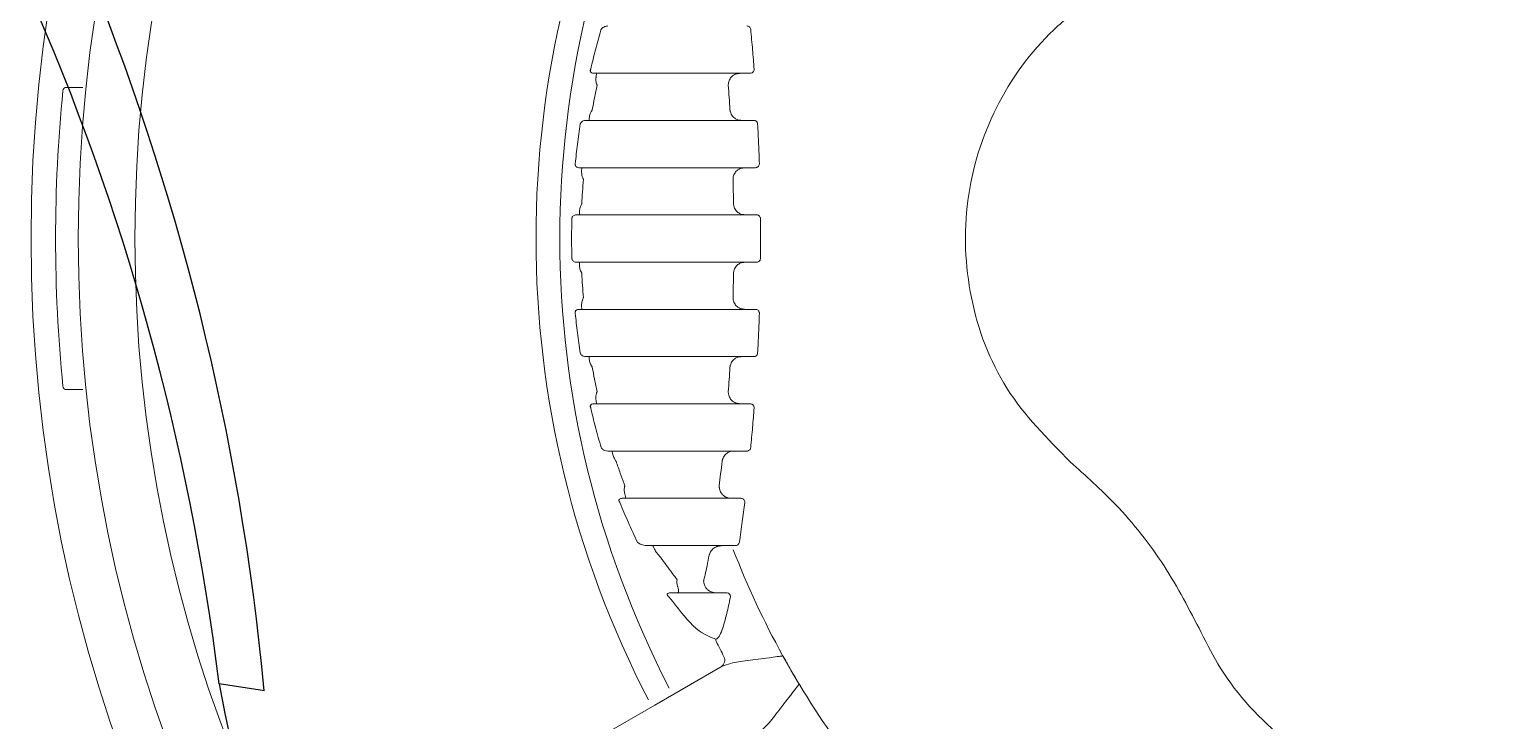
# Model space of a CAD drawing. Extents: x 1075 to 1144, y 510 to 635.
# Drawn here: x 1109.454 to 1111.396, y 579.728 to 580.643 of the extents above; entities that cross this region are included whole.
import ezdxf

# ---------------------------------------------------------------- set-up
doc = ezdxf.new("R2010")
doc.units = 0
doc.header["$MEASUREMENT"] = 0
doc.layers.add('1', color=4, linetype='Continuous')

# ---------------------------------------------------------------- blocks, each defined once
blk = doc.blocks.new('FROG')
at = {"layer": '1', "color": 3, "lineweight": 5}
for p, q in [((-1.0565, 0.2187), (-1.0428, 0.2187)), ((-1.9478, 0.2), (-1.9266, 0.2)), ((-1.9266, -0.2), (-1.9478, -0.2)), ((-0.9991, -0.5537), (-0.9891, -0.571)), ((-1.1692, -0.6173), (-1.0802, -0.5659)), ((-0.9891, -0.571), (-0.9791, -0.5883)), ((-1.2528, -0.6656), (-1.1692, -0.6173))]:
    blk.add_line(p, q, dxfattribs=at)
at = {"layer": '1', "color": 3, "lineweight": 5, "flags": 128}
for points in [[(-1.2462, 0.2187), (-1.2056, 0.2187), (-1.1691, 0.2187), (-1.1372, 0.2187), (-1.1102, 0.2187), (-1.0884, 0.2187), (-1.0721, 0.2187), (-1.0614, 0.2187), (-1.0565, 0.2187)], [(-1.0543, 0.1562), (-1.0593, 0.1562), (-1.0704, 0.1562), (-1.0877, 0.1562), (-1.1109, 0.1562), (-1.1397, 0.1562), (-1.1738, 0.1562), (-1.2128, 0.1562), (-1.2562, 0.1562)], [(-1.0381, 0.1562), (-1.0401, 0.1562), (-1.0422, 0.1562), (-1.0442, 0.1562), (-1.0462, 0.1562), (-1.0483, 0.1562), (-1.0503, 0.1562), (-1.0523, 0.1562), (-1.0543, 0.1562)], [(-1.2658, 0.0937), (-1.2193, 0.0937), (-1.1775, 0.0937), (-1.1409, 0.0937), (-1.1101, 0.0937), (-1.0853, 0.0937), (-1.0669, 0.0937), (-1.0552, 0.0937), (-1.0504, 0.0937)], [(-1.0504, 0.0937), (-1.0485, 0.0937), (-1.0467, 0.0937), (-1.0449, 0.0937), (-1.0431, 0.0937), (-1.0413, 0.0937), (-1.0395, 0.0937), (-1.0377, 0.0937), (-1.0359, 0.0937)], [(-1.0496, 0.0312), (-1.0545, 0.0312), (-1.0664, 0.0312), (-1.085, 0.0312), (-1.1102, 0.0312), (-1.1417, 0.0312), (-1.179, 0.0312), (-1.2216, 0.0312), (-1.269, 0.0312)], [(-1.0343, 0.0312), (-1.0362, 0.0312), (-1.0382, 0.0312), (-1.0401, 0.0312), (-1.042, 0.0312), (-1.0439, 0.0312), (-1.0458, 0.0312), (-1.0477, 0.0312), (-1.0496, 0.0312)], [(-1.269, -0.0313), (-1.2216, -0.0313), (-1.179, -0.0313), (-1.1417, -0.0313), (-1.1102, -0.0313), (-1.085, -0.0313), (-1.0664, -0.0313), (-1.0545, -0.0313), (-1.0496, -0.0313)], [(-1.0496, -0.0313), (-1.0477, -0.0313), (-1.0458, -0.0313), (-1.0439, -0.0313), (-1.042, -0.0313), (-1.0401, -0.0313), (-1.0382, -0.0313), (-1.0362, -0.0313), (-1.0343, -0.0313)], [(-1.0504, -0.0938), (-1.0552, -0.0938), (-1.0669, -0.0938), (-1.0853, -0.0938), (-1.1101, -0.0938), (-1.1409, -0.0938), (-1.1775, -0.0938), (-1.2193, -0.0938), (-1.2658, -0.0938)], [(-1.0359, -0.0938), (-1.0377, -0.0938), (-1.0395, -0.0938), (-1.0413, -0.0938), (-1.0431, -0.0938), (-1.0449, -0.0938), (-1.0467, -0.0938), (-1.0485, -0.0938), (-1.0504, -0.0938)], [(-1.2562, -0.1563), (-1.2128, -0.1563), (-1.1738, -0.1563), (-1.1397, -0.1563), (-1.1109, -0.1563), (-1.0877, -0.1563), (-1.0704, -0.1563), (-1.0593, -0.1563), (-1.0543, -0.1563)], [(-1.0543, -0.1563), (-1.0523, -0.1563), (-1.0503, -0.1563), (-1.0483, -0.1563), (-1.0462, -0.1563), (-1.0442, -0.1563), (-1.0422, -0.1563), (-1.0401, -0.1563), (-1.0381, -0.1563)], [(-1.0565, -0.2188), (-1.0614, -0.2188), (-1.0721, -0.2188), (-1.0884, -0.2188), (-1.1102, -0.2188), (-1.1372, -0.2188), (-1.1691, -0.2188), (-1.2056, -0.2188), (-1.2462, -0.2188)], [(-1.0428, -0.2188), (-1.0445, -0.2188), (-1.0462, -0.2188), (-1.0479, -0.2188), (-1.0496, -0.2188), (-1.0513, -0.2188), (-1.0531, -0.2188), (-1.0548, -0.2188), (-1.0565, -0.2188)], [(-1.2258, -0.2813), (-1.1917, -0.2813), (-1.161, -0.2813), (-1.1342, -0.2813), (-1.1115, -0.2813), (-1.093, -0.2813), (-1.0789, -0.2813), (-1.0694, -0.2813), (-1.0646, -0.2813)], [(-1.0646, -0.2813), (-1.0624, -0.2813), (-1.0603, -0.2813), (-1.0581, -0.2813), (-1.056, -0.2813), (-1.0538, -0.2813), (-1.0517, -0.2813), (-1.0495, -0.2813), (-1.0474, -0.2813)], [(-1.0683, -0.3438), (-1.073, -0.3438), (-1.0815, -0.3438), (-1.0938, -0.3438), (-1.1098, -0.3438), (-1.1293, -0.3438), (-1.1523, -0.3438), (-1.1785, -0.3438), (-1.2077, -0.3438)], [(-1.0553, -0.3438), (-1.0569, -0.3438), (-1.0585, -0.3438), (-1.0602, -0.3438), (-1.0618, -0.3438), (-1.0634, -0.3438), (-1.0651, -0.3438), (-1.0667, -0.3438), (-1.0683, -0.3438)], [(-1.1721, -0.4063), (-1.1537, -0.4063), (-1.1372, -0.4063), (-1.1226, -0.4063), (-1.1101, -0.4063), (-1.0996, -0.4063), (-1.0912, -0.4063), (-1.085, -0.4063), (-1.081, -0.4063)], [(-1.0639, -0.4063), (-1.0637, -0.4063), (-1.0636, -0.4063), (-1.0634, -0.4063), (-1.0632, -0.4063), (-1.063, -0.4063), (-1.0628, -0.4063), (-1.0627, -0.4063), (-1.0625, -0.4063)], [(-1.088, -0.4688), (-1.0912, -0.4688), (-1.0953, -0.4688), (-1.1004, -0.4688), (-1.1063, -0.4688), (-1.1131, -0.4688), (-1.1208, -0.4688), (-1.1294, -0.4688), (-1.1387, -0.4688)]]:
    blk.add_lwpolyline(points, dxfattribs=at)
at = {"layer": '1', "linetype": 'Continuous', "lineweight": 15}
for radius in [1.995, 1.9325, 1.8575]:
    blk.add_circle((0, 0), radius, dxfattribs=at)
at = {"layer": '1', "color": 3, "lineweight": 5}
for centre, radius, start, end in [((0, 0), 1.3265, 152.5926, 207.4074), ((0, 0), 1.2949, 152.6358, 207.3642), ((0, 0), 1.9625, 174.2829, 185.7171), ((-1.9478, 0.195), 0.005, 90, 174.2829), ((-1.9478, -0.195), 0.005, 185.7171, 270), ((0, 0), 1.1421, 201.1339, 208.8898), ((-1.0833, -0.531), 0.00511, 169.9887, 204.9633), ((0, 0), 1.2115, 206.1074, 207.1841), ((-1.0865, -0.5581), 0.0099, 300.5131, 27.808), ((0, 0), 1.1421, 208.8898, 210), ((0, 0), 1.1421, 210, 211.1102), ((0, 0), 1.1421, 211.1102, 218.8661)]:
    blk.add_arc(centre, radius, start, end, dxfattribs=at)
for points, knots in [([(-0.619, -0.2958), (-0.6495, -0.265), (-0.7105, -0.2035), (-0.7569, -0.0794), (-0.7621, 0.0512), (-0.7233, 0.1761), (-0.666, 0.2549), (-0.6264, 0.2894), (-0.619, 0.2958)], [0, 0, 0, 0, 0.1916878, 0.3833997, 0.5745646, 0.7653715, 0.956385, 1, 1, 1, 1]), ([(-1.2403, 0.2767), (-1.2404, 0.2763), (-1.243, 0.2674), (-1.2479, 0.25), (-1.252, 0.2326), (-1.2541, 0.2241)], [0, 0, 0, 0, 0.023441, 0.520828, 1, 1, 1, 1]), ([(-1.2403, 0.2767), (-1.2399, 0.2772), (-1.2387, 0.2787), (-1.2364, 0.2801), (-1.2339, 0.2811), (-1.2321, 0.2812), (-1.2315, 0.2812)], [0, 0, 0, 0, 0.1447437, 0.3782428, 0.7616853, 1, 1, 1, 1]), ([(-1.0423, 0.2767), (-1.0423, 0.2768), (-1.0423, 0.2775), (-1.0428, 0.2788), (-1.044, 0.2801), (-1.0456, 0.2811), (-1.0468, 0.2812), (-1.0474, 0.2812)], [0, 0, 0, 0, 0.0400664, 0.2597841, 0.4984827, 0.7478881, 1, 1, 1, 1]), ([(-1.0377, 0.2241), (-1.0384, 0.2327), (-1.0398, 0.2502), (-1.0414, 0.2677), (-1.0423, 0.2767)], [0, 0, 0, 0, 0.485827, 1, 1, 1, 1]), ([(-1.2503, 0.2187), (-1.2512, 0.2188), (-1.2525, 0.2189), (-1.2539, 0.22), (-1.2544, 0.2209), (-1.2546, 0.2217), (-1.2546, 0.2223), (-1.2545, 0.2229), (-1.2543, 0.2235), (-1.2542, 0.2239), (-1.2541, 0.2241)], [0, 0, 0, 0, 0.4187617, 0.6152643, 0.7533616, 0.8189054, 0.8477045, 0.9059224, 0.9367842, 1, 1, 1, 1]), ([(-1.2462, 0.2187), (-1.2462, 0.2185), (-1.2463, 0.2183), (-1.2466, 0.2164), (-1.2468, 0.2148), (-1.2471, 0.213), (-1.2471, 0.2126)], [0, 0, 0, 0, 0.451807, 0.56957, 0.892087, 1, 1, 1, 1]), ([(-1.0719, 0.2027), (-1.0719, 0.2028), (-1.0719, 0.2029), (-1.0719, 0.2033), (-1.0719, 0.2041), (-1.0718, 0.205), (-1.0714, 0.2075), (-1.0701, 0.2111), (-1.0666, 0.2154), (-1.0636, 0.2169), (-1.0621, 0.2177)], [0, 0, 0, 0, 0.007446, 0.024858, 0.06048, 0.148946, 0.169659, 0.495163, 0.766714, 1, 1, 1, 1]), ([(-1.0428, 0.2187), (-1.0422, 0.2188), (-1.041, 0.2189), (-1.0396, 0.2198), (-1.0384, 0.221), (-1.0377, 0.2225), (-1.0377, 0.2236), (-1.0377, 0.2241)], [0, 0, 0, 0, 0.232134, 0.436961, 0.628874, 0.814865, 1, 1, 1, 1]), ([(-1.2456, 0.2027), (-1.2468, 0.1972), (-1.249, 0.1865), (-1.251, 0.1756), (-1.252, 0.1704)], [0, 0, 0, 0, 0.5177675, 1, 1, 1, 1]), ([(-1.2471, 0.2126), (-1.2472, 0.2109), (-1.2473, 0.2084), (-1.2465, 0.2053), (-1.246, 0.2038), (-1.2458, 0.2032), (-1.2457, 0.2029), (-1.2457, 0.2028), (-1.2456, 0.2027)], [0, 0, 0, 0, 0.5304209, 0.8027698, 0.9144248, 0.9626555, 0.9861068, 1, 1, 1, 1]), ([(-1.0697, 0.1704), (-1.0701, 0.1758), (-1.0708, 0.1866), (-1.0715, 0.1974), (-1.0719, 0.2027)], [0, 0, 0, 0, 0.506006, 1, 1, 1, 1]), ([(-1.2679, 0.1515), (-1.2678, 0.1519), (-1.2676, 0.1524), (-1.2669, 0.1534), (-1.2658, 0.1546), (-1.2636, 0.1559), (-1.2619, 0.1561), (-1.2609, 0.1562)], [0, 0, 0, 0, 0.0895922, 0.1233174, 0.2998941, 0.5805984, 1, 1, 1, 1]), ([(-1.2558, 0.1609), (-1.256, 0.1594), (-1.2562, 0.1567), (-1.2562, 0.1564), (-1.2562, 0.1562)], [0, 0, 0, 0, 0.5683904, 1, 1, 1, 1]), ([(-1.252, 0.1704), (-1.252, 0.1703), (-1.2521, 0.1702), (-1.2524, 0.1697), (-1.2531, 0.1685), (-1.2548, 0.1653), (-1.2554, 0.1627), (-1.2558, 0.1609)], [0, 0, 0, 0, 0.011521, 0.052687, 0.136863, 0.36761, 1, 1, 1, 1]), ([(-1.0581, 0.1567), (-1.0596, 0.1573), (-1.0628, 0.1584), (-1.0669, 0.1622), (-1.0687, 0.1657), (-1.0694, 0.1683), (-1.0696, 0.1691), (-1.0697, 0.1699), (-1.0697, 0.1702), (-1.0697, 0.1703), (-1.0697, 0.1704)], [0, 0, 0, 0, 0.224645, 0.495094, 0.835876, 0.860745, 0.944888, 0.977938, 0.992808, 1, 1, 1, 1]), ([(-1.0331, 0.1515), (-1.0331, 0.1517), (-1.0331, 0.1525), (-1.0337, 0.1538), (-1.0348, 0.1552), (-1.0364, 0.1561), (-1.0375, 0.1562), (-1.0381, 0.1562)], [0, 0, 0, 0, 0.073773, 0.28687, 0.516161, 0.756326, 1, 1, 1, 1]), ([(-1.2679, 0.1515), (-1.2692, 0.1426), (-1.2718, 0.1252), (-1.2736, 0.1075), (-1.2745, 0.0989)], [0, 0, 0, 0, 0.510622, 1, 1, 1, 1]), ([(-1.0308, 0.0989), (-1.0311, 0.1076), (-1.0318, 0.1251), (-1.0326, 0.1426), (-1.0331, 0.1515)], [0, 0, 0, 0, 0.492917, 1, 1, 1, 1]), ([(-1.2698, 0.0937), (-1.2707, 0.0938), (-1.272, 0.094), (-1.2735, 0.095), (-1.2742, 0.0961), (-1.2745, 0.097), (-1.2746, 0.0976), (-1.2746, 0.0982), (-1.2745, 0.0987), (-1.2745, 0.0989), (-1.2745, 0.0989)], [0, 0, 0, 0, 0.394975, 0.626742, 0.783149, 0.854406, 0.892434, 0.952556, 0.993547, 1, 1, 1, 1]), ([(-1.0359, 0.0937), (-1.0354, 0.0938), (-1.0343, 0.0939), (-1.0329, 0.0946), (-1.0317, 0.0958), (-1.0309, 0.0973), (-1.0309, 0.0984), (-1.0308, 0.0989)], [0, 0, 0, 0, 0.200279, 0.4148, 0.61609, 0.809394, 1, 1, 1, 1]), ([(-1.2658, 0.0937), (-1.2658, 0.0935), (-1.2658, 0.0933), (-1.266, 0.0914), (-1.2661, 0.0897), (-1.2662, 0.0884)], [0, 0, 0, 0, 0.493978, 0.577794, 1, 1, 1, 1]), ([(-1.2662, 0.0884), (-1.2661, 0.0867), (-1.266, 0.0842), (-1.2649, 0.081), (-1.2643, 0.0794), (-1.264, 0.0788), (-1.2639, 0.0785), (-1.2638, 0.0784), (-1.2638, 0.0784)], [0, 0, 0, 0, 0.525942, 0.813042, 0.922914, 0.967992, 0.987341, 1, 1, 1, 1]), ([(-1.2638, 0.0784), (-1.2642, 0.0729), (-1.265, 0.0621), (-1.2656, 0.0513), (-1.2658, 0.046)], [0, 0, 0, 0, 0.506821, 1, 1, 1, 1]), ([(-1.0657, 0.0784), (-1.0657, 0.0784), (-1.0657, 0.0786), (-1.0657, 0.0789), (-1.0656, 0.0798), (-1.0655, 0.0807), (-1.065, 0.0833), (-1.0635, 0.0868), (-1.0598, 0.0909), (-1.0567, 0.0923), (-1.0552, 0.0929)], [0, 0, 0, 0, 0.007306, 0.02587, 0.063559, 0.1584, 0.168364, 0.505454, 0.772446, 1, 1, 1, 1]), ([(-1.065, 0.046), (-1.0651, 0.0514), (-1.0653, 0.0622), (-1.0655, 0.073), (-1.0657, 0.0784)], [0, 0, 0, 0, 0.5020085, 1, 1, 1, 1]), ([(-1.2658, 0.046), (-1.2658, 0.046), (-1.2659, 0.0459), (-1.266, 0.0456), (-1.2664, 0.045), (-1.2672, 0.0434), (-1.2685, 0.0401), (-1.2688, 0.0377), (-1.269, 0.0361)], [0, 0, 0, 0, 0.0119508, 0.0292402, 0.0731251, 0.1843194, 0.4918602, 1, 1, 1, 1]), ([(-1.0539, 0.0319), (-1.0554, 0.0324), (-1.0586, 0.0337), (-1.0625, 0.0376), (-1.0641, 0.0411), (-1.0647, 0.0438), (-1.0649, 0.0446), (-1.0649, 0.0455), (-1.065, 0.0458), (-1.065, 0.046), (-1.065, 0.046)], [0, 0, 0, 0, 0.224674, 0.491133, 0.833514, 0.844232, 0.938018, 0.974988, 0.992769, 1, 1, 1, 1]), ([(-1.279, 0.0263), (-1.2792, 0.0175), (-1.2795, 0), (-1.2792, -0.0175), (-1.279, -0.0263)], [0, 0, 0, 0, 0.500627, 1, 1, 1, 1]), ([(-1.279, 0.0263), (-1.279, 0.0266), (-1.2789, 0.0271), (-1.2786, 0.0279), (-1.278, 0.0291), (-1.2767, 0.0303), (-1.275, 0.0311), (-1.2738, 0.0312), (-1.2732, 0.0312)], [0, 0, 0, 0, 0.065695, 0.107777, 0.230146, 0.43261, 0.742568, 1, 1, 1, 1]), ([(-1.269, 0.0361), (-1.269, 0.0348), (-1.269, 0.032), (-1.269, 0.0315), (-1.269, 0.0312)], [0, 0, 0, 0, 0.442973, 1, 1, 1, 1]), ([(-1.0293, 0.0263), (-1.0293, 0.0266), (-1.0294, 0.0274), (-1.0299, 0.0288), (-1.0311, 0.0302), (-1.0326, 0.0311), (-1.0337, 0.0312), (-1.0343, 0.0312)], [0, 0, 0, 0, 0.1035299, 0.3097443, 0.5306025, 0.7630784, 1, 1, 1, 1]), ([(-1.0293, -0.0263), (-1.0292, -0.0175), (-1.0291, 0), (-1.0292, 0.0175), (-1.0293, 0.0263)], [0, 0, 0, 0, 0.5, 1, 1, 1, 1]), ([(-1.2732, -0.0313), (-1.2741, -0.0312), (-1.2755, -0.031), (-1.2773, -0.0299), (-1.2783, -0.0287), (-1.2787, -0.0277), (-1.2789, -0.027), (-1.279, -0.0266), (-1.279, -0.0263)], [0, 0, 0, 0, 0.391571, 0.648181, 0.817621, 0.899957, 0.934165, 1, 1, 1, 1]), ([(-1.269, -0.0313), (-1.269, -0.0315), (-1.269, -0.0318), (-1.269, -0.0336), (-1.269, -0.035), (-1.269, -0.0361)], [0, 0, 0, 0, 0.512984, 0.610792, 1, 1, 1, 1]), ([(-1.269, -0.0361), (-1.2688, -0.0378), (-1.2685, -0.0403), (-1.2671, -0.0436), (-1.2663, -0.0451), (-1.266, -0.0456), (-1.2659, -0.0459), (-1.2658, -0.046), (-1.2658, -0.046)], [0, 0, 0, 0, 0.544951, 0.827779, 0.931592, 0.972639, 0.988044, 1, 1, 1, 1]), ([(-1.065, -0.046), (-1.065, -0.046), (-1.065, -0.0458), (-1.0649, -0.0455), (-1.0649, -0.0446), (-1.0647, -0.0438), (-1.0641, -0.0411), (-1.0625, -0.0376), (-1.0586, -0.0337), (-1.0554, -0.0324), (-1.0539, -0.0319)], [0, 0, 0, 0, 0.007232, 0.025014, 0.061981, 0.155769, 0.166488, 0.508868, 0.775327, 1, 1, 1, 1]), ([(-1.0343, -0.0313), (-1.0339, -0.0312), (-1.033, -0.0312), (-1.0315, -0.0305), (-1.0303, -0.0294), (-1.0295, -0.028), (-1.0294, -0.0268), (-1.0293, -0.0263)], [0, 0, 0, 0, 0.168533, 0.392708, 0.603301, 0.803874, 1, 1, 1, 1]), ([(-1.2658, -0.046), (-1.2656, -0.0514), (-1.265, -0.0622), (-1.2642, -0.0729), (-1.2638, -0.0784)], [0, 0, 0, 0, 0.4958076, 1, 1, 1, 1]), ([(-1.0657, -0.0784), (-1.0655, -0.073), (-1.0653, -0.0622), (-1.0651, -0.0514), (-1.065, -0.046)], [0, 0, 0, 0, 0.497992, 1, 1, 1, 1]), ([(-1.2745, -0.0989), (-1.2745, -0.0987), (-1.2746, -0.0982), (-1.2746, -0.0975), (-1.2745, -0.097), (-1.2742, -0.0961), (-1.2736, -0.0951), (-1.2721, -0.0941), (-1.2708, -0.0938), (-1.2699, -0.0938), (-1.2698, -0.0938)], [0, 0, 0, 0, 0.059752, 0.097656, 0.174116, 0.201755, 0.35401, 0.593719, 0.95746, 1, 1, 1, 1]), ([(-1.2638, -0.0784), (-1.2638, -0.0784), (-1.2639, -0.0785), (-1.264, -0.0788), (-1.2642, -0.0793), (-1.2648, -0.0808), (-1.266, -0.0841), (-1.2661, -0.0866), (-1.2662, -0.0884)], [0, 0, 0, 0, 0.012662, 0.030168, 0.072648, 0.176036, 0.443331, 1, 1, 1, 1]), ([(-1.2662, -0.0884), (-1.2661, -0.0898), (-1.2659, -0.0925), (-1.2658, -0.0936), (-1.2658, -0.0937), (-1.2658, -0.0938)], [0, 0, 0, 0, 0.436987, 0.872345, 1, 1, 1, 1]), ([(-1.0552, -0.0929), (-1.0567, -0.0923), (-1.0598, -0.0909), (-1.0635, -0.0868), (-1.065, -0.0833), (-1.0655, -0.0807), (-1.0656, -0.0798), (-1.0657, -0.0789), (-1.0657, -0.0786), (-1.0657, -0.0784), (-1.0657, -0.0784)], [0, 0, 0, 0, 0.227552, 0.494546, 0.831634, 0.841601, 0.936441, 0.97413, 0.992693, 1, 1, 1, 1]), ([(-1.0308, -0.0989), (-1.0308, -0.0985), (-1.0309, -0.0976), (-1.0314, -0.0961), (-1.0326, -0.0948), (-1.0341, -0.0939), (-1.0353, -0.0938), (-1.0359, -0.0938)], [0, 0, 0, 0, 0.130358, 0.329387, 0.542405, 0.768395, 1, 1, 1, 1]), ([(-1.2745, -0.0989), (-1.2736, -0.1076), (-1.2718, -0.1252), (-1.2692, -0.1426), (-1.2679, -0.1515)], [0, 0, 0, 0, 0.490869, 1, 1, 1, 1]), ([(-1.0331, -0.1515), (-1.0326, -0.1426), (-1.0318, -0.1251), (-1.0311, -0.1076), (-1.0308, -0.0989)], [0, 0, 0, 0, 0.507083, 1, 1, 1, 1]), ([(-1.2609, -0.1563), (-1.2619, -0.1561), (-1.2635, -0.156), (-1.2656, -0.1547), (-1.267, -0.1534), (-1.2677, -0.1522), (-1.2679, -0.1516), (-1.2679, -0.1515)], [0, 0, 0, 0, 0.404821, 0.682834, 0.858376, 0.974422, 1, 1, 1, 1]), ([(-1.0381, -0.1563), (-1.0378, -0.1562), (-1.0369, -0.1562), (-1.0355, -0.1557), (-1.0342, -0.1546), (-1.0333, -0.1532), (-1.0331, -0.1521), (-1.0331, -0.1515)], [0, 0, 0, 0, 0.135652, 0.369951, 0.590201, 0.798201, 1, 1, 1, 1]), ([(-1.2562, -0.1563), (-1.2562, -0.1565), (-1.2562, -0.1568), (-1.256, -0.1586), (-1.2559, -0.1599), (-1.2558, -0.1609)], [0, 0, 0, 0, 0.503202, 0.660926, 1, 1, 1, 1]), ([(-1.2558, -0.1609), (-1.2554, -0.1626), (-1.2549, -0.1652), (-1.2532, -0.1683), (-1.2524, -0.1697), (-1.2521, -0.1702), (-1.252, -0.1703), (-1.252, -0.1704)], [0, 0, 0, 0, 0.600722, 0.85241, 0.94324, 0.988484, 1, 1, 1, 1]), ([(-1.252, -0.1704), (-1.251, -0.1757), (-1.249, -0.1865), (-1.2468, -0.1972), (-1.2456, -0.2027)], [0, 0, 0, 0, 0.486072, 1, 1, 1, 1]), ([(-1.0719, -0.2027), (-1.0715, -0.1974), (-1.0708, -0.1866), (-1.0701, -0.1758), (-1.0697, -0.1704)], [0, 0, 0, 0, 0.493995, 1, 1, 1, 1]), ([(-1.0697, -0.1704), (-1.0697, -0.1703), (-1.0697, -0.1702), (-1.0697, -0.1699), (-1.0696, -0.1691), (-1.0694, -0.1683), (-1.0687, -0.1657), (-1.0669, -0.1622), (-1.0628, -0.1584), (-1.0596, -0.1573), (-1.0581, -0.1567)], [0, 0, 0, 0, 0.007194, 0.022061, 0.055115, 0.139257, 0.164125, 0.504906, 0.775355, 1, 1, 1, 1]), ([(-1.2456, -0.2027), (-1.2457, -0.2028), (-1.2457, -0.2029), (-1.2458, -0.2031), (-1.246, -0.2036), (-1.2464, -0.2048), (-1.2467, -0.206), (-1.2473, -0.2088), (-1.2472, -0.2108), (-1.2471, -0.2126)], [0, 0, 0, 0, 0.013902, 0.030509, 0.069887, 0.160693, 0.377211, 0.424671, 1, 1, 1, 1]), ([(-1.2471, -0.2126), (-1.247, -0.2138), (-1.2465, -0.2167), (-1.2463, -0.2185), (-1.2462, -0.2187), (-1.2462, -0.2188)], [0, 0, 0, 0, 0.3256368, 0.7642472, 1, 1, 1, 1]), ([(-1.0621, -0.2177), (-1.0636, -0.2169), (-1.0666, -0.2154), (-1.0701, -0.2111), (-1.0714, -0.2075), (-1.0718, -0.205), (-1.0719, -0.2041), (-1.0719, -0.2033), (-1.0719, -0.2029), (-1.0719, -0.2028), (-1.0719, -0.2027)], [0, 0, 0, 0, 0.233284, 0.504838, 0.830341, 0.851053, 0.93952, 0.975141, 0.992554, 1, 1, 1, 1]), ([(-1.2541, -0.2241), (-1.2542, -0.2239), (-1.2543, -0.2235), (-1.2545, -0.2229), (-1.2546, -0.2224), (-1.2546, -0.2216), (-1.2544, -0.2207), (-1.2536, -0.2197), (-1.2522, -0.2189), (-1.251, -0.2188), (-1.2503, -0.2188)], [0, 0, 0, 0, 0.0653348, 0.0926033, 0.1507524, 0.1802076, 0.2725966, 0.4284906, 0.6905235, 1, 1, 1, 1]), ([(-1.2541, -0.2241), (-1.252, -0.2327), (-1.2478, -0.2505), (-1.2428, -0.2677), (-1.2403, -0.2767)], [0, 0, 0, 0, 0.48116, 1, 1, 1, 1]), ([(-1.0377, -0.2241), (-1.0377, -0.2237), (-1.0377, -0.2227), (-1.0383, -0.2211), (-1.0395, -0.2198), (-1.041, -0.2189), (-1.0422, -0.2188), (-1.0428, -0.2188)], [0, 0, 0, 0, 0.154867, 0.346182, 0.551679, 0.772292, 1, 1, 1, 1]), ([(-1.0423, -0.2767), (-1.0414, -0.2677), (-1.0398, -0.2502), (-1.0384, -0.2327), (-1.0377, -0.2241)], [0, 0, 0, 0, 0.514173, 1, 1, 1, 1]), ([(-1.2315, -0.2813), (-1.2327, -0.2811), (-1.2348, -0.2809), (-1.2375, -0.2794), (-1.2392, -0.2781), (-1.24, -0.2771), (-1.2403, -0.2767)], [0, 0, 0, 0, 0.445011, 0.736713, 0.907241, 1, 1, 1, 1]), ([(-1.2258, -0.2813), (-1.2258, -0.2814), (-1.2257, -0.2817), (-1.2254, -0.2835), (-1.2251, -0.2851), (-1.225, -0.2859)], [0, 0, 0, 0, 0.450302, 0.712062, 1, 1, 1, 1]), ([(-1.225, -0.2859), (-1.2244, -0.2876), (-1.2236, -0.2899), (-1.2218, -0.2928), (-1.2211, -0.2939), (-1.2207, -0.2944), (-1.2206, -0.2946), (-1.2205, -0.2947), (-1.2205, -0.2948)], [0, 0, 0, 0, 0.627683, 0.822887, 0.934548, 0.975623, 0.988935, 1, 1, 1, 1]), ([(-1.0802, -0.2948), (-1.0802, -0.2947), (-1.0802, -0.2946), (-1.0801, -0.2944), (-1.08, -0.2938), (-1.0798, -0.293), (-1.079, -0.2905), (-1.077, -0.2869), (-1.0729, -0.2832), (-1.0695, -0.2821), (-1.068, -0.2816)], [0, 0, 0, 0, 0.007207, 0.016451, 0.041404, 0.10491, 0.160821, 0.491889, 0.772109, 1, 1, 1, 1]), ([(-1.0474, -0.2813), (-1.0471, -0.2812), (-1.0463, -0.2812), (-1.045, -0.2808), (-1.0436, -0.2798), (-1.0426, -0.2784), (-1.0424, -0.2773), (-1.0423, -0.2767)], [0, 0, 0, 0, 0.1003278, 0.3457949, 0.5765626, 0.7923398, 1, 1, 1, 1]), ([(-1.2205, -0.2948), (-1.2186, -0.3001), (-1.2152, -0.3102), (-1.2112, -0.3209), (-1.2091, -0.3263), (-1.2088, -0.3271)], [0, 0, 0, 0, 0.486631, 0.920248, 1, 1, 1, 1]), ([(-1.0839, -0.3271), (-1.0833, -0.3218), (-1.082, -0.3111), (-1.0808, -0.3003), (-1.0802, -0.2948)], [0, 0, 0, 0, 0.490054, 1, 1, 1, 1]), ([(-0.4459, -0.5214), (-0.4614, -0.4915), (-0.4927, -0.4308), (-0.5527, -0.3552), (-0.5987, -0.314), (-0.619, -0.2958)], [0, 0, 0, 0, 0.352133, 0.714485, 1, 1, 1, 1]), ([(-1.2088, -0.3271), (-1.2088, -0.3271), (-1.2088, -0.3272), (-1.2089, -0.3273), (-1.2089, -0.3276), (-1.2091, -0.3282), (-1.2094, -0.3294), (-1.2098, -0.3323), (-1.2095, -0.3347), (-1.2093, -0.3364)], [0, 0, 0, 0, 0.01629, 0.019422, 0.044574, 0.093669, 0.197476, 0.422533, 1, 1, 1, 1]), ([(-1.0749, -0.3423), (-1.0763, -0.3415), (-1.0793, -0.3397), (-1.0825, -0.3353), (-1.0836, -0.3316), (-1.0839, -0.3291), (-1.0839, -0.3283), (-1.0839, -0.3276), (-1.0839, -0.3273), (-1.0839, -0.3271), (-1.0839, -0.3271)], [0, 0, 0, 0, 0.242249, 0.522442, 0.830192, 0.872289, 0.947376, 0.978143, 0.992366, 1, 1, 1, 1]), ([(-1.2124, -0.3438), (-1.213, -0.3438), (-1.2143, -0.3439), (-1.2157, -0.3445), (-1.2165, -0.3454), (-1.2167, -0.3462), (-1.2167, -0.3468), (-1.2166, -0.3473), (-1.2164, -0.3478), (-1.216, -0.3486), (-1.2156, -0.349), (-1.2154, -0.3493)], [0, 0, 0, 0, 0.2811723, 0.5512459, 0.6921393, 0.7643805, 0.7952632, 0.8314752, 0.8656489, 0.9089126, 1, 1, 1, 1]), ([(-1.2154, -0.3493), (-1.2118, -0.358), (-1.2044, -0.3762), (-1.1964, -0.3931), (-1.1922, -0.4019)], [0, 0, 0, 0, 0.4750254, 1, 1, 1, 1]), ([(-1.2093, -0.3364), (-1.209, -0.3375), (-1.2084, -0.3402), (-1.2079, -0.3428), (-1.2077, -0.3437), (-1.2077, -0.3437), (-1.2077, -0.3438)], [0, 0, 0, 0, 0.226109, 0.531949, 0.906264, 1, 1, 1, 1]), ([(-1.0683, -0.3438), (-1.0701, -0.3436), (-1.0724, -0.3434), (-1.0744, -0.3425), (-1.0749, -0.3423)], [0, 0, 0, 0, 0.78289, 1, 1, 1, 1]), ([(-1.0573, -0.4019), (-1.056, -0.3928), (-1.0535, -0.3753), (-1.0513, -0.3577), (-1.0502, -0.3493)], [0, 0, 0, 0, 0.521275, 1, 1, 1, 1]), ([(-1.0553, -0.3438), (-1.0547, -0.3438), (-1.0535, -0.3439), (-1.052, -0.3448), (-1.0508, -0.3461), (-1.0502, -0.3477), (-1.0502, -0.3488), (-1.0502, -0.3493)], [0, 0, 0, 0, 0.225594, 0.442133, 0.640161, 0.822872, 1, 1, 1, 1]), ([(-1.1922, -0.4019), (-1.1921, -0.402), (-1.1915, -0.4026), (-1.1897, -0.4038), (-1.1857, -0.4057), (-1.1826, -0.406), (-1.1805, -0.4063)], [0, 0, 0, 0, 0.02561, 0.141944, 0.418959, 1, 1, 1, 1]), ([(-1.1721, -0.4063), (-1.1717, -0.4068), (-1.1711, -0.4075), (-1.1699, -0.4105), (-1.1696, -0.4112)], [0, 0, 0, 0, 0.783797, 1, 1, 1, 1]), ([(-1.0973, -0.4191), (-1.0973, -0.4191), (-1.0972, -0.419), (-1.0971, -0.4187), (-1.0969, -0.4179), (-1.0966, -0.4169), (-1.0953, -0.4143), (-1.0929, -0.4106), (-1.089, -0.4085), (-1.0872, -0.4075)], [0, 0, 0, 0, 0.008128, 0.024574, 0.064606, 0.172955, 0.244526, 0.657556, 1, 1, 1, 1]), ([(-1.0573, -0.4019), (-1.0574, -0.4025), (-1.0577, -0.4036), (-1.0588, -0.4049), (-1.0603, -0.4059), (-1.0616, -0.4062), (-1.0623, -0.4062), (-1.0625, -0.4063)], [0, 0, 0, 0, 0.213782, 0.437824, 0.680547, 0.939019, 1, 1, 1, 1]), ([(-1.1696, -0.4112), (-1.1686, -0.4128), (-1.1674, -0.4151), (-1.165, -0.4177), (-1.1641, -0.4187), (-1.1638, -0.419), (-1.1637, -0.4191), (-1.1637, -0.4191)], [0, 0, 0, 0, 0.645425, 0.878087, 0.957187, 0.990305, 1, 1, 1, 1]), ([(-1.1045, -0.4515), (-1.1039, -0.4493), (-1.1023, -0.4436), (-1.0999, -0.4329), (-1.0982, -0.4239), (-1.0973, -0.4191)], [0, 0, 0, 0, 0.217721, 0.584642, 1, 1, 1, 1]), ([(-1.1398, -0.4515), (-1.1398, -0.4516), (-1.14, -0.4527), (-1.1403, -0.4555), (-1.1396, -0.4581), (-1.1392, -0.4598)], [0, 0, 0, 0, 0.032565, 0.396663, 1, 1, 1, 1]), ([(-1.1392, -0.4598), (-1.1391, -0.4601), (-1.1388, -0.461), (-1.1383, -0.4627), (-1.1376, -0.466), (-1.1377, -0.4682), (-1.1384, -0.4686), (-1.1387, -0.4688)], [0, 0, 0, 0, 0.035854, 0.08407, 0.199059, 0.590433, 1, 1, 1, 1]), ([(-1.1021, -0.4615), (-1.1028, -0.46), (-1.1041, -0.4577), (-1.1045, -0.4546), (-1.1046, -0.453), (-1.1045, -0.4522), (-1.1045, -0.4517), (-1.1045, -0.4515), (-1.1045, -0.4515)], [0, 0, 0, 0, 0.460679, 0.743752, 0.875195, 0.938832, 0.984466, 1, 1, 1, 1]), ([(-1.088, -0.4688), (-1.0901, -0.4686), (-1.0931, -0.4683), (-1.097, -0.4665), (-1.0997, -0.4646), (-1.1013, -0.4625), (-1.1021, -0.4615)], [0, 0, 0, 0, 0.411554, 0.564145, 0.794136, 1, 1, 1, 1]), ([(-1.15, -0.4745), (-1.1505, -0.4742), (-1.1511, -0.4738), (-1.1519, -0.473), (-1.1523, -0.4725), (-1.1525, -0.4722), (-1.1526, -0.4719), (-1.1527, -0.4716), (-1.1528, -0.4714), (-1.1528, -0.4709), (-1.1526, -0.4703), (-1.1517, -0.4694), (-1.1497, -0.4689), (-1.148, -0.4688), (-1.1471, -0.4688)], [0, 0, 0, 0, 0.115704, 0.167927, 0.195014, 0.202603, 0.216292, 0.226975, 0.242923, 0.252652, 0.297534, 0.393013, 0.706807, 1, 1, 1, 1]), ([(-1.15, -0.4745), (-1.1392, -0.4887), (-1.1145, -0.5208), (-1.0977, -0.5268), (-1.0883, -0.5301)], [0, 0, 0, 0, 0.439668, 1, 1, 1, 1]), ([(-1.0883, -0.5301), (-1.087, -0.5294), (-1.0842, -0.5281), (-1.0792, -0.5162), (-1.0741, -0.4979), (-1.0708, -0.482), (-1.0692, -0.4745)], [0, 0, 0, 0, 0.201531, 0.407234, 0.723893, 1, 1, 1, 1]), ([(-1.0692, -0.4745), (-1.0692, -0.4743), (-1.0692, -0.4741), (-1.0691, -0.4734), (-1.0692, -0.4728), (-1.0694, -0.472), (-1.0697, -0.4713), (-1.0702, -0.4706), (-1.0711, -0.4697), (-1.0727, -0.4689), (-1.0738, -0.4688), (-1.0746, -0.4688)], [0, 0, 0, 0, 0.070795, 0.091233, 0.19726, 0.242791, 0.327889, 0.392285, 0.491185, 0.67691, 1, 1, 1, 1]), ([(0.1451, -0.6596), (0.1089, -0.6835), (0.0366, -0.7312), (-0.0942, -0.7523), (-0.2234, -0.7318), (-0.3382, -0.669), (-0.4102, -0.5913), (-0.4378, -0.5373), (-0.4459, -0.5214)], [0, 0, 0, 0, 0.185057, 0.370138, 0.554659, 0.738742, 0.922921, 1, 1, 1, 1]), ([(-0.9997, -0.5523), (-0.9999, -0.5523), (-1.0006, -0.5524), (-1.0031, -0.5527), (-1.0091, -0.5536), (-1.0246, -0.5557), (-1.0468, -0.5586), (-1.0687, -0.5615), (-1.0767, -0.5646), (-1.0802, -0.5659)], [0, 0, 0, 0, 0.004837, 0.021246, 0.071767, 0.176551, 0.477362, 0.772726, 1, 1, 1, 1]), ([(-1.0302, -0.6525), (-1.0273, -0.6502), (-1.0207, -0.6448), (-1.0072, -0.6273), (-0.9935, -0.6095), (-0.9839, -0.5971), (-0.9802, -0.5924), (-0.9787, -0.5904), (-0.9782, -0.5898), (-0.9781, -0.5896)], [0, 0, 0, 0, 0.227274, 0.522638, 0.823449, 0.928233, 0.978755, 0.995163, 1, 1, 1, 1])]:
    blk.add_open_spline(points, degree=3, knots=knots, dxfattribs=at)
for points in [[(-1.2503, 0.2187), (-1.2462, 0.2187)], [(-1.0621, 0.2177), (-1.0565, 0.2187)], [(-1.2562, 0.1562), (-1.2609, 0.1562)], [(-1.0543, 0.1562), (-1.0581, 0.1567)], [(-1.2698, 0.0937), (-1.2658, 0.0937)], [(-1.0552, 0.0929), (-1.0504, 0.0937)], [(-1.269, 0.0312), (-1.2732, 0.0312)], [(-1.0496, 0.0312), (-1.0539, 0.0319)], [(-1.2732, -0.0313), (-1.269, -0.0313)], [(-1.0539, -0.0319), (-1.0496, -0.0313)], [(-1.2658, -0.0938), (-1.2698, -0.0938)], [(-1.0504, -0.0938), (-1.0552, -0.0929)], [(-1.2609, -0.1563), (-1.2562, -0.1563)], [(-1.0581, -0.1567), (-1.0543, -0.1563)], [(-1.2462, -0.2188), (-1.2503, -0.2188)], [(-1.0565, -0.2188), (-1.0621, -0.2177)], [(-1.2315, -0.2813), (-1.2258, -0.2813)], [(-1.068, -0.2816), (-1.0646, -0.2813)], [(-1.2077, -0.3438), (-1.2124, -0.3438)], [(-1.1805, -0.4063), (-1.1721, -0.4063)], [(-1.0872, -0.4075), (-1.081, -0.4063)], [(-1.081, -0.4063), (-1.0639, -0.4063)], [(-1.1637, -0.4191), (-1.1398, -0.4515)], [(-1.1387, -0.4688), (-1.1471, -0.4688)], [(-1.0746, -0.4688), (-1.088, -0.4688)], [(-0.9999, -0.5518), (-0.9997, -0.5523)], [(-0.9997, -0.5523), (-0.9991, -0.5537)], [(-0.9791, -0.5883), (-0.9781, -0.5896)], [(-0.9781, -0.5896), (-0.9778, -0.5901)]]:
    blk.add_open_spline(points, degree=1, dxfattribs=at)
blk = doc.blocks.new('19 HS TX')
at = {"layer": '1', "color": 3, "linetype": 'Continuous'}
blk.add_line((34.0022, 59.9741), (33.9423, 59.9832), dxfattribs=at)
for centre, radius, start, end in [((30.6508, 59.6578), 3.3662, 5.3912, 73.042), ((30.7206, 59.5869), 3.246, 7.0125, 73.7349), ((35.6948, 60.2971), 1.7804, 190.1533, 348.7948)]:
    blk.add_arc(centre, radius, start, end, dxfattribs=at)
at = {"layer": '1'}
blk.add_blockref('FROG', (35.6883, 60.5724), dxfattribs=at)

msp = doc.modelspace()

# ---------------------------------------------------------------- block references
at = {"layer": '1'}
msp.add_blockref('19 HS TX', (1075.7625, 519.7937), dxfattribs=at)

doc.saveas('drawing.dxf')
